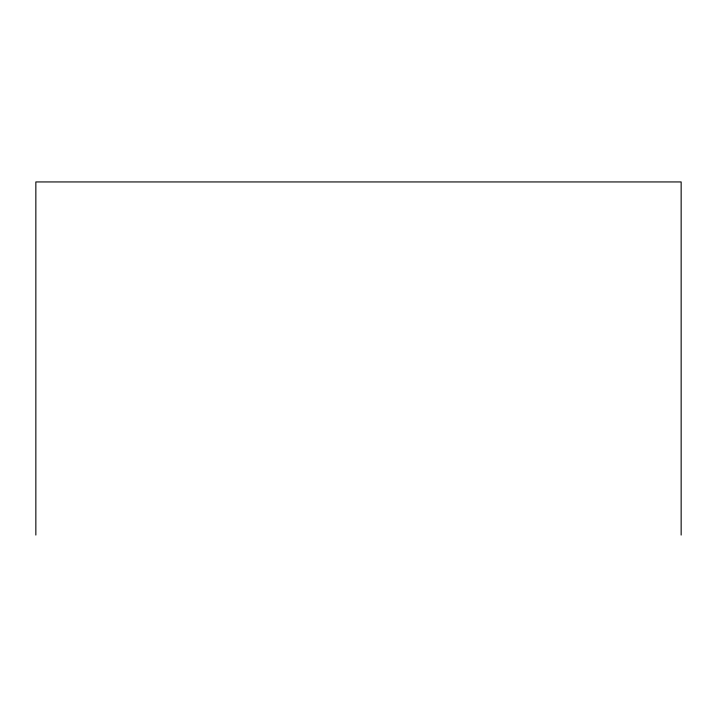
<?xml version="1.0" encoding="UTF-8"?>
<svg xmlns="http://www.w3.org/2000/svg" width="717" height="717" viewBox="0 0 717 717"><rect width="100%" height="100%" fill="white"/><g stroke="black" fill="none" stroke-linecap="round" stroke-linejoin="round"><path stroke-width="1.08" d="M681.15 535.061L681.15 181.939L35.85 181.939L35.85 535.061"/></g></svg>
